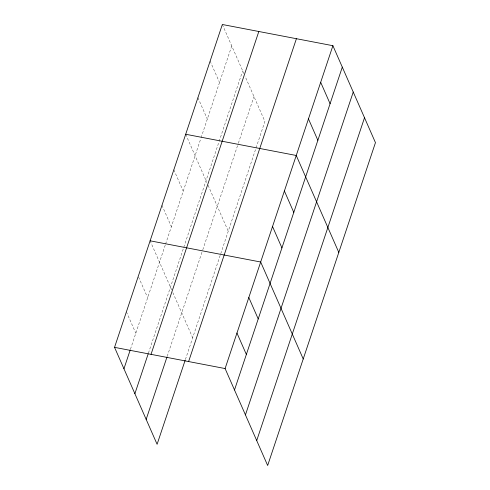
<?xml version="1.0" encoding="UTF-8"?>
<svg xmlns="http://www.w3.org/2000/svg" width="490" height="490" viewBox="0 0 490 490"><rect width="100%" height="100%" fill="white"/><g stroke="black" fill="none" stroke-linecap="round" stroke-linejoin="round"><path stroke-width="0.37" stroke-dasharray="2.45 1.84" d="M130.475 349.199L165.326 244.829M165.565 244.106L200.839 138.468M201.078 137.751L231.746 45.913M148.439 353.106L242.685 70.842M167.213 356.316L202.548 250.5M202.787 249.778L238.146 143.876M238.385 143.16L253.961 96.524M185.416 359.501L264.9 121.447L245.061 76.25M222.344 24.5L243.873 73.543M210.124 61.091L219.526 82.504M197.911 97.681L207.307 119.095M185.692 134.266L206.921 182.635M208.109 185.343L228.248 231.219M173.834 169.785L183.236 191.198M161.976 205.298L171.378 226.711M150.118 240.811L171.647 289.853M172.835 292.555L192.674 337.757M138.56 277.015L147.662 297.736M126.402 311.836L135.804 333.249"/><path stroke-width="0.73" d="M185.171 360.224L157.1 444.295L114.544 347.349L222.344 24.5L332.9 45.705L375.456 142.651L267.656 465.5L225.1 368.554L332.9 45.705M123.946 368.768L130.236 349.921M134.885 393.691L148.194 353.829M151.024 354.344L258.824 31.495M146.161 419.373L166.974 357.045M188.613 361.553L296.413 38.704M234.502 389.966L342.302 67.118M245.441 414.895L353.241 92.04M256.717 440.571L364.517 117.722M185.692 134.266L296.248 155.471L338.804 252.417M150.118 240.811L260.674 262.009L303.23 358.962M114.544 347.349L225.1 368.554M320.68 82.289L330.082 103.709M308.467 118.88L317.863 140.299M284.39 190.984L293.792 212.403M272.532 226.496L281.934 247.916M248.816 297.522L258.218 318.941M236.958 333.035L246.36 354.454"/></g></svg>
